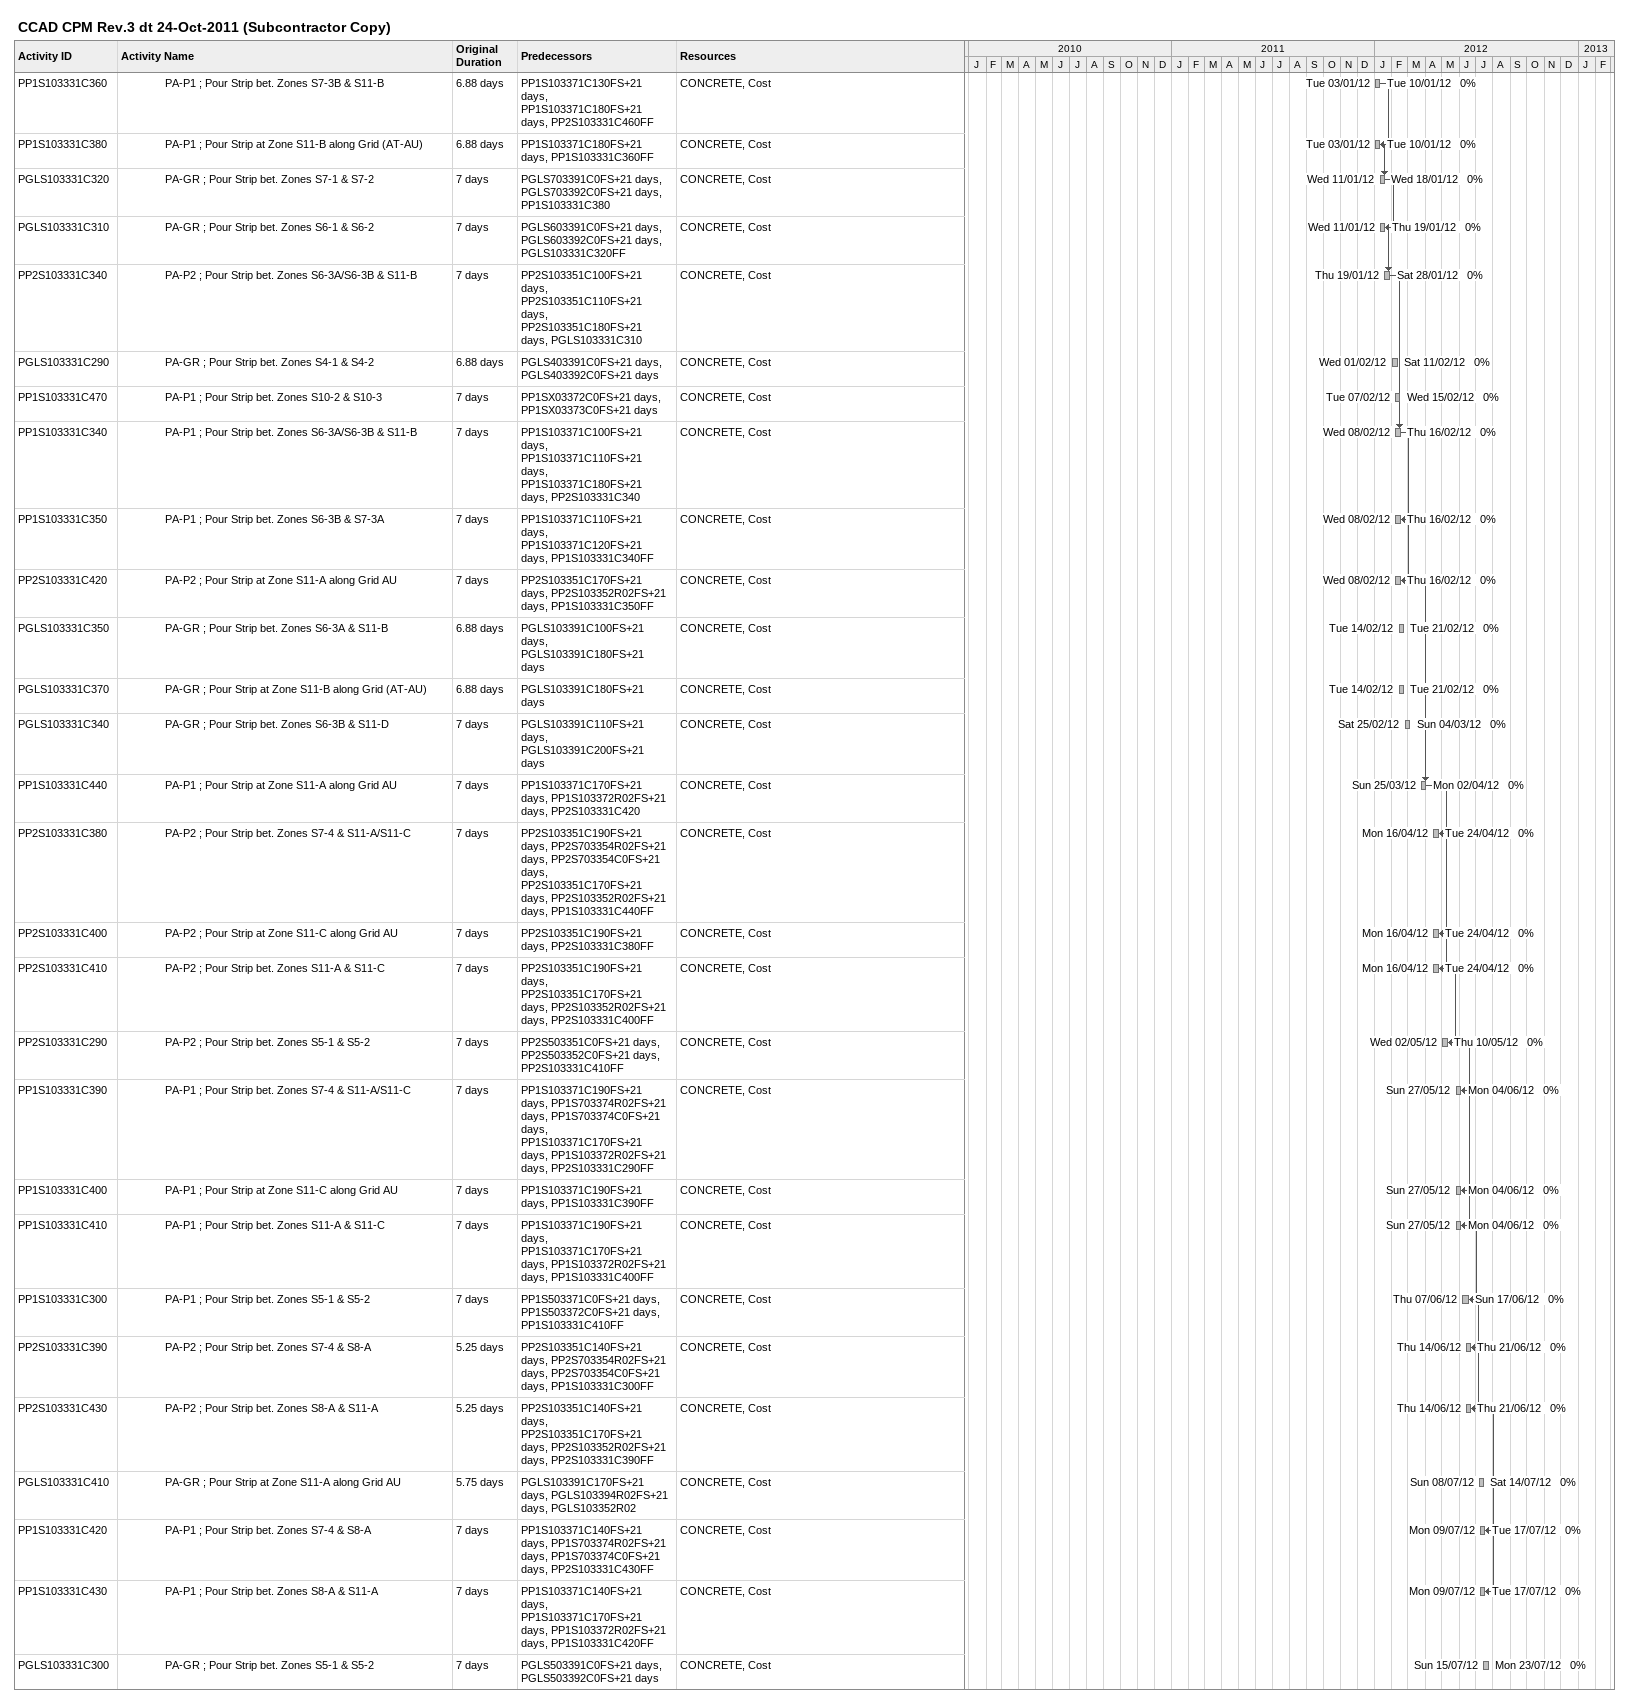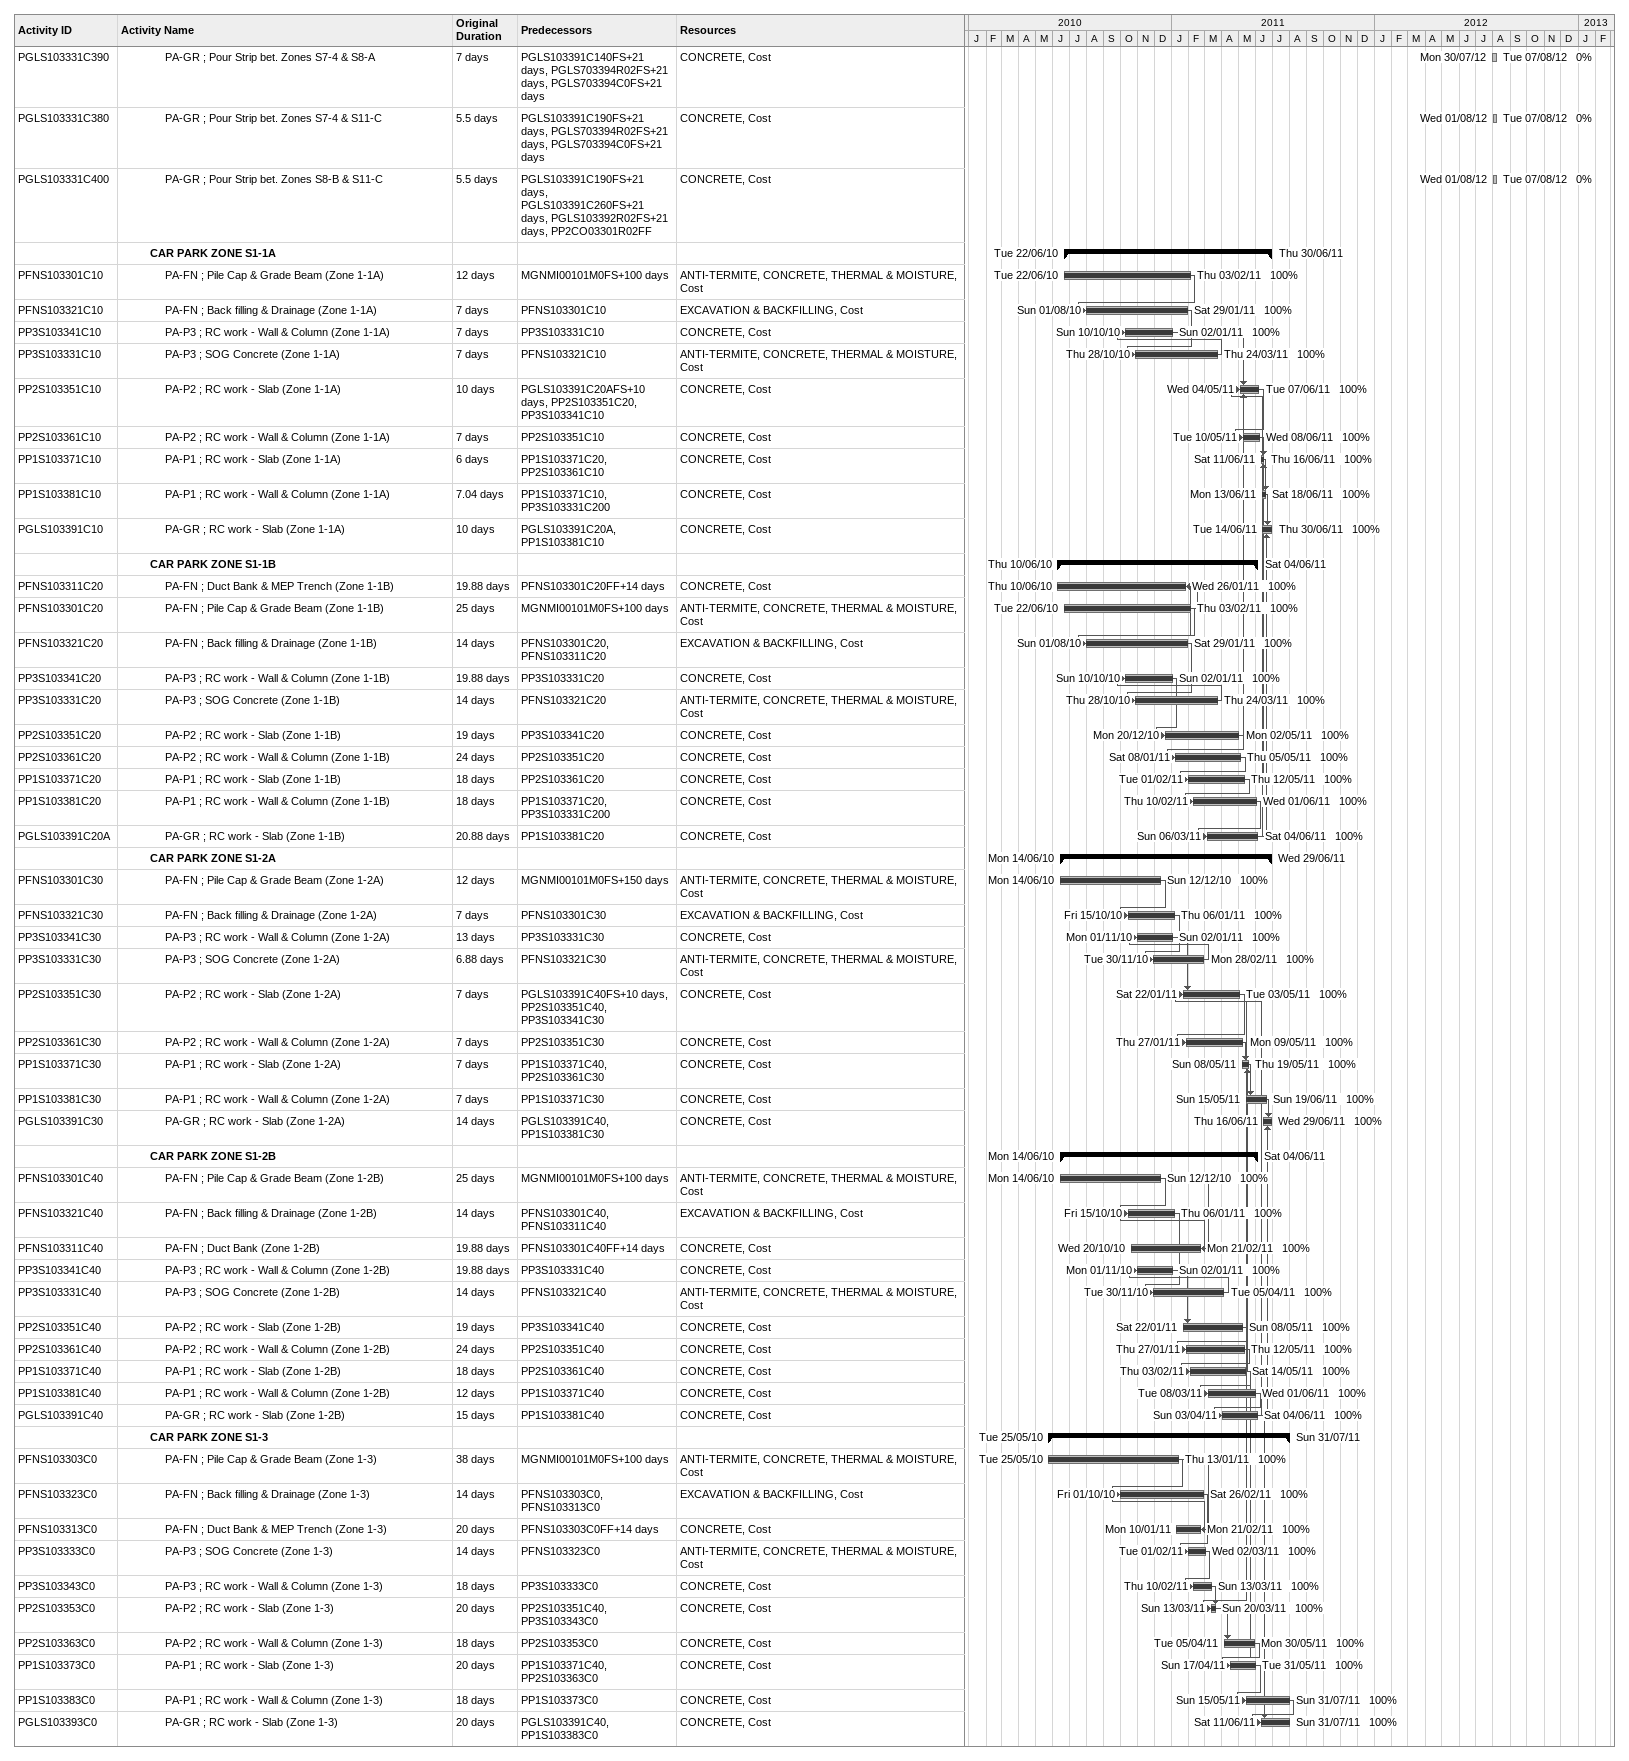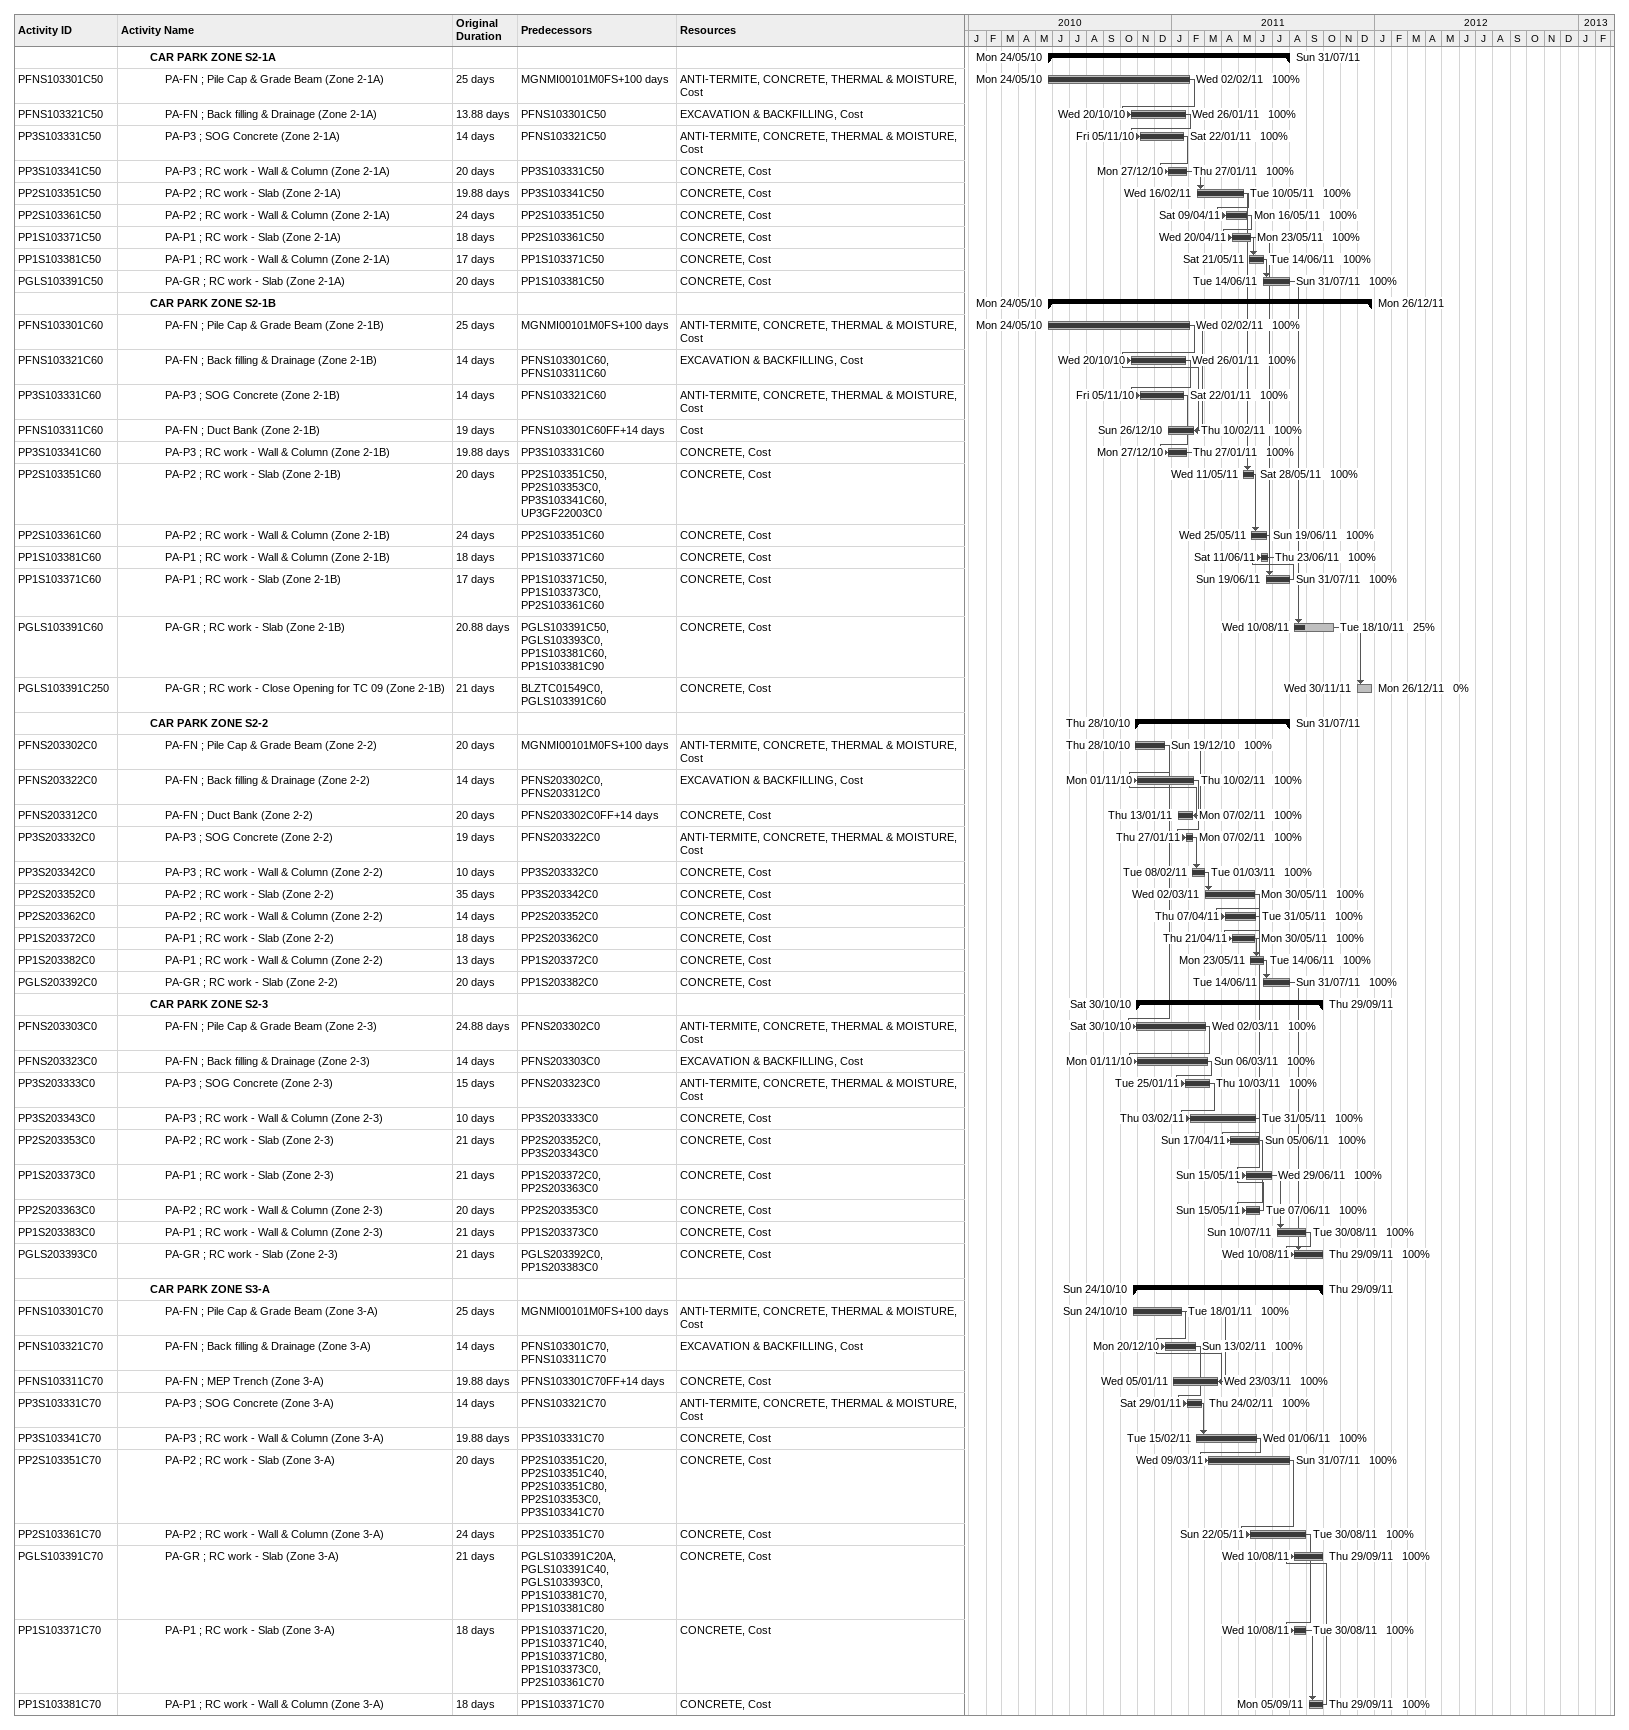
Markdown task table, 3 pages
CCAD CPM Rev.3 dt 24-Oct-2011 (Subcontractor Copy)

| ID | Level | Task | Original duration | Start | Finish | Predecessors | Resources | % complete |
|---|---|---|---|---|---|---|---|---|
| PP1S103331C360 | 4 | PA-P1 ; Pour Strip bet. Zones S7-3B & S11-B | 6.88d | 2012-01-03 | 2012-01-10 | PP1S103371C130FS+21d, PP1S103371C180FS+21d, PP2S103331C460FF | CONCRETE, Cost | 0 |
| PP1S103331C380 | 4 | PA-P1 ; Pour Strip at Zone S11-B along Grid (AT-AU) | 6.88d | 2012-01-03 | 2012-01-10 | PP1S103371C180FS+21d, PP1S103331C360FF | CONCRETE, Cost | 0 |
| PGLS103331C320 | 4 | PA-GR ; Pour Strip bet. Zones S7-1 & S7-2 | 7d | 2012-01-11 | 2012-01-18 | PGLS703391C0FS+21d, PGLS703392C0FS+21d, PP1S103331C380 | CONCRETE, Cost | 0 |
| PGLS103331C310 | 4 | PA-GR ; Pour Strip bet. Zones S6-1 & S6-2 | 7d | 2012-01-11 | 2012-01-19 | PGLS603391C0FS+21d, PGLS603392C0FS+21d, PGLS103331C320FF | CONCRETE, Cost | 0 |
| PP2S103331C340 | 4 | PA-P2 ; Pour Strip bet. Zones S6-3A/S6-3B & S11-B | 7d | 2012-01-19 | 2012-01-28 | PP2S103351C100FS+21d, PP2S103351C110FS+21d, PP2S103351C180FS+21d, PGLS103331C310 | CONCRETE, Cost | 0 |
| PGLS103331C290 | 4 | PA-GR ; Pour Strip bet. Zones S4-1 & S4-2 | 6.88d | 2012-02-01 | 2012-02-11 | PGLS403391C0FS+21d, PGLS403392C0FS+21d | CONCRETE, Cost | 0 |
| PP1S103331C470 | 4 | PA-P1 ; Pour Strip bet. Zones S10-2 & S10-3 | 7d | 2012-02-07 | 2012-02-15 | PP1SX03372C0FS+21d, PP1SX03373C0FS+21d | CONCRETE, Cost | 0 |
| PP1S103331C340 | 4 | PA-P1 ; Pour Strip bet. Zones S6-3A/S6-3B & S11-B | 7d | 2012-02-08 | 2012-02-16 | PP1S103371C100FS+21d, PP1S103371C110FS+21d, PP1S103371C180FS+21d, PP2S103331C340 | CONCRETE, Cost | 0 |
| PP1S103331C350 | 4 | PA-P1 ; Pour Strip bet. Zones S6-3B & S7-3A | 7d | 2012-02-08 | 2012-02-16 | PP1S103371C110FS+21d, PP1S103371C120FS+21d, PP1S103331C340FF | CONCRETE, Cost | 0 |
| PP2S103331C420 | 4 | PA-P2 ; Pour Strip at Zone S11-A along Grid AU | 7d | 2012-02-08 | 2012-02-16 | PP2S103351C170FS+21d, PP2S103352R02FS+21d, PP1S103331C350FF | CONCRETE, Cost | 0 |
| PGLS103331C350 | 4 | PA-GR ; Pour Strip bet. Zones S6-3A & S11-B | 6.88d | 2012-02-14 | 2012-02-21 | PGLS103391C100FS+21d, PGLS103391C180FS+21d | CONCRETE, Cost | 0 |
| PGLS103331C370 | 4 | PA-GR ; Pour Strip at Zone S11-B along Grid (AT-AU) | 6.88d | 2012-02-14 | 2012-02-21 | PGLS103391C180FS+21d | CONCRETE, Cost | 0 |
| PGLS103331C340 | 4 | PA-GR ; Pour Strip bet. Zones S6-3B & S11-D | 7d | 2012-02-25 | 2012-03-04 | PGLS103391C110FS+21d, PGLS103391C200FS+21d | CONCRETE, Cost | 0 |
| PP1S103331C440 | 4 | PA-P1 ; Pour Strip at Zone S11-A along Grid AU | 7d | 2012-03-25 | 2012-04-02 | PP1S103371C170FS+21d, PP1S103372R02FS+21d, PP2S103331C420 | CONCRETE, Cost | 0 |
| PP2S103331C380 | 4 | PA-P2 ; Pour Strip bet. Zones S7-4 & S11-A/S11-C | 7d | 2012-04-16 | 2012-04-24 | PP2S103351C190FS+21d, PP2S703354R02FS+21d, PP2S703354C0FS+21d, PP2S103351C170FS+21d, PP2S103352R02FS+21d, PP1S103331C440FF | CONCRETE, Cost | 0 |
| PP2S103331C400 | 4 | PA-P2 ; Pour Strip at Zone S11-C along Grid AU | 7d | 2012-04-16 | 2012-04-24 | PP2S103351C190FS+21d, PP2S103331C380FF | CONCRETE, Cost | 0 |
| PP2S103331C410 | 4 | PA-P2 ; Pour Strip bet. Zones S11-A & S11-C | 7d | 2012-04-16 | 2012-04-24 | PP2S103351C190FS+21d, PP2S103351C170FS+21d, PP2S103352R02FS+21d, PP2S103331C400FF | CONCRETE, Cost | 0 |
| PP2S103331C290 | 4 | PA-P2 ; Pour Strip bet. Zones S5-1 & S5-2 | 7d | 2012-05-02 | 2012-05-10 | PP2S503351C0FS+21d, PP2S503352C0FS+21d, PP2S103331C410FF | CONCRETE, Cost | 0 |
| PP1S103331C390 | 4 | PA-P1 ; Pour Strip bet. Zones S7-4 & S11-A/S11-C | 7d | 2012-05-27 | 2012-06-04 | PP1S103371C190FS+21d, PP1S703374R02FS+21d, PP1S703374C0FS+21d, PP1S103371C170FS+21d, PP1S103372R02FS+21d, PP2S103331C290FF | CONCRETE, Cost | 0 |
| PP1S103331C400 | 4 | PA-P1 ; Pour Strip at Zone S11-C along Grid AU | 7d | 2012-05-27 | 2012-06-04 | PP1S103371C190FS+21d, PP1S103331C390FF | CONCRETE, Cost | 0 |
| PP1S103331C410 | 4 | PA-P1 ; Pour Strip bet. Zones S11-A & S11-C | 7d | 2012-05-27 | 2012-06-04 | PP1S103371C190FS+21d, PP1S103371C170FS+21d, PP1S103372R02FS+21d, PP1S103331C400FF | CONCRETE, Cost | 0 |
| PP1S103331C300 | 4 | PA-P1 ; Pour Strip bet. Zones S5-1 & S5-2 | 7d | 2012-06-07 | 2012-06-17 | PP1S503371C0FS+21d, PP1S503372C0FS+21d, PP1S103331C410FF | CONCRETE, Cost | 0 |
| PP2S103331C390 | 4 | PA-P2 ; Pour Strip bet. Zones S7-4 & S8-A | 5.25d | 2012-06-14 | 2012-06-21 | PP2S103351C140FS+21d, PP2S703354R02FS+21d, PP2S703354C0FS+21d, PP1S103331C300FF | CONCRETE, Cost | 0 |
| PP2S103331C430 | 4 | PA-P2 ; Pour Strip bet. Zones S8-A & S11-A | 5.25d | 2012-06-14 | 2012-06-21 | PP2S103351C140FS+21d, PP2S103351C170FS+21d, PP2S103352R02FS+21d, PP2S103331C390FF | CONCRETE, Cost | 0 |
| PGLS103331C410 | 4 | PA-GR ; Pour Strip at Zone S11-A along Grid AU | 5.75d | 2012-07-08 | 2012-07-14 | PGLS103391C170FS+21d, PGLS103394R02FS+21d, PGLS103352R02 | CONCRETE, Cost | 0 |
| PP1S103331C420 | 4 | PA-P1 ; Pour Strip bet. Zones S7-4 & S8-A | 7d | 2012-07-09 | 2012-07-17 | PP1S103371C140FS+21d, PP1S703374R02FS+21d, PP1S703374C0FS+21d, PP2S103331C430FF | CONCRETE, Cost | 0 |
| PP1S103331C430 | 4 | PA-P1 ; Pour Strip bet. Zones S8-A & S11-A | 7d | 2012-07-09 | 2012-07-17 | PP1S103371C140FS+21d, PP1S103371C170FS+21d, PP1S103372R02FS+21d, PP1S103331C420FF | CONCRETE, Cost | 0 |
| PGLS103331C300 | 4 | PA-GR ; Pour Strip bet. Zones S5-1 & S5-2 | 7d | 2012-07-15 | 2012-07-23 | PGLS503391C0FS+21d, PGLS503392C0FS+21d | CONCRETE, Cost | 0 |
| PGLS103331C390 | 4 | PA-GR ; Pour Strip bet. Zones S7-4 & S8-A | 7d | 2012-07-30 | 2012-08-07 | PGLS103391C140FS+21d, PGLS703394R02FS+21d, PGLS703394C0FS+21d | CONCRETE, Cost | 0 |
| PGLS103331C380 | 4 | PA-GR ; Pour Strip bet. Zones S7-4 & S11-C | 5.5d | 2012-08-01 | 2012-08-07 | PGLS103391C190FS+21d, PGLS703394R02FS+21d, PGLS703394C0FS+21d | CONCRETE, Cost | 0 |
| PGLS103331C400 | 4 | PA-GR ; Pour Strip bet. Zones S8-B & S11-C | 5.5d | 2012-08-01 | 2012-08-07 | PGLS103391C190FS+21d, PGLS103391C260FS+21d, PGLS103392R02FS+21d, PP2CO03301R02FF | CONCRETE, Cost | 0 |
|  | 3 | **CAR PARK ZONE S1-1A** |  | 2010-06-22 | 2011-06-30 |  |  |  |
| PFNS103301C10 | 4 | PA-FN ; Pile Cap & Grade Beam (Zone 1-1A) | 12d | 2010-06-22 | 2011-02-03 | MGNMI00101M0FS+100d | ANTI-TERMITE, CONCRETE, THERMAL & MOISTURE, Cost | 100 |
| PFNS103321C10 | 4 | PA-FN ; Back filling & Drainage (Zone 1-1A) | 7d | 2010-08-01 | 2011-01-29 | PFNS103301C10 | EXCAVATION & BACKFILLING, Cost | 100 |
| PP3S103341C10 | 4 | PA-P3 ; RC work - Wall & Column (Zone 1-1A) | 7d | 2010-10-10 | 2011-01-02 | PP3S103331C10 | CONCRETE, Cost | 100 |
| PP3S103331C10 | 4 | PA-P3 ; SOG Concrete (Zone 1-1A) | 7d | 2010-10-28 | 2011-03-24 | PFNS103321C10 | ANTI-TERMITE, CONCRETE, THERMAL & MOISTURE, Cost | 100 |
| PP2S103351C10 | 4 | PA-P2 ; RC work - Slab (Zone 1-1A) | 10d | 2011-05-04 | 2011-06-07 | PGLS103391C20AFS+10d, PP2S103351C20, PP3S103341C10 | CONCRETE, Cost | 100 |
| PP2S103361C10 | 4 | PA-P2 ; RC work - Wall & Column (Zone 1-1A) | 7d | 2011-05-10 | 2011-06-08 | PP2S103351C10 | CONCRETE, Cost | 100 |
| PP1S103371C10 | 4 | PA-P1 ; RC work - Slab (Zone 1-1A) | 6d | 2011-06-11 | 2011-06-16 | PP1S103371C20, PP2S103361C10 | CONCRETE, Cost | 100 |
| PP1S103381C10 | 4 | PA-P1 ; RC work - Wall & Column (Zone 1-1A) | 7.04d | 2011-06-13 | 2011-06-18 | PP1S103371C10, PP3S103331C200 | CONCRETE, Cost | 100 |
| PGLS103391C10 | 4 | PA-GR ; RC work - Slab (Zone 1-1A) | 10d | 2011-06-14 | 2011-06-30 | PGLS103391C20A, PP1S103381C10 | CONCRETE, Cost | 100 |
|  | 3 | **CAR PARK ZONE S1-1B** |  | 2010-06-10 | 2011-06-04 |  |  |  |
| PFNS103311C20 | 4 | PA-FN ; Duct Bank & MEP Trench (Zone 1-1B) | 19.88d | 2010-06-10 | 2011-01-26 | PFNS103301C20FF+14d | CONCRETE, Cost | 100 |
| PFNS103301C20 | 4 | PA-FN ; Pile Cap & Grade Beam (Zone 1-1B) | 25d | 2010-06-22 | 2011-02-03 | MGNMI00101M0FS+100d | ANTI-TERMITE, CONCRETE, THERMAL & MOISTURE, Cost | 100 |
| PFNS103321C20 | 4 | PA-FN ; Back filling & Drainage (Zone 1-1B) | 14d | 2010-08-01 | 2011-01-29 | PFNS103301C20, PFNS103311C20 | EXCAVATION & BACKFILLING, Cost | 100 |
| PP3S103341C20 | 4 | PA-P3 ; RC work - Wall & Column (Zone 1-1B) | 19.88d | 2010-10-10 | 2011-01-02 | PP3S103331C20 | CONCRETE, Cost | 100 |
| PP3S103331C20 | 4 | PA-P3 ; SOG Concrete (Zone 1-1B) | 14d | 2010-10-28 | 2011-03-24 | PFNS103321C20 | ANTI-TERMITE, CONCRETE, THERMAL & MOISTURE, Cost | 100 |
| PP2S103351C20 | 4 | PA-P2 ; RC work - Slab (Zone 1-1B) | 19d | 2010-12-20 | 2011-05-02 | PP3S103341C20 | CONCRETE, Cost | 100 |
| PP2S103361C20 | 4 | PA-P2 ; RC work - Wall & Column (Zone 1-1B) | 24d | 2011-01-08 | 2011-05-05 | PP2S103351C20 | CONCRETE, Cost | 100 |
| PP1S103371C20 | 4 | PA-P1 ; RC work - Slab (Zone 1-1B) | 18d | 2011-02-01 | 2011-05-12 | PP2S103361C20 | CONCRETE, Cost | 100 |
| PP1S103381C20 | 4 | PA-P1 ; RC work - Wall & Column (Zone 1-1B) | 18d | 2011-02-10 | 2011-06-01 | PP1S103371C20, PP3S103331C200 | CONCRETE, Cost | 100 |
| PGLS103391C20A | 4 | PA-GR ; RC work - Slab (Zone 1-1B) | 20.88d | 2011-03-06 | 2011-06-04 | PP1S103381C20 | CONCRETE, Cost | 100 |
|  | 3 | **CAR PARK ZONE S1-2A** |  | 2010-06-14 | 2011-06-29 |  |  |  |
| PFNS103301C30 | 4 | PA-FN ; Pile Cap & Grade Beam (Zone 1-2A) | 12d | 2010-06-14 | 2010-12-12 | MGNMI00101M0FS+150d | ANTI-TERMITE, CONCRETE, THERMAL & MOISTURE, Cost | 100 |
| PFNS103321C30 | 4 | PA-FN ; Back filling & Drainage (Zone 1-2A) | 7d | 2010-10-15 | 2011-01-06 | PFNS103301C30 | EXCAVATION & BACKFILLING, Cost | 100 |
| PP3S103341C30 | 4 | PA-P3 ; RC work - Wall & Column (Zone 1-2A) | 13d | 2010-11-01 | 2011-01-02 | PP3S103331C30 | CONCRETE, Cost | 100 |
| PP3S103331C30 | 4 | PA-P3 ; SOG Concrete (Zone 1-2A) | 6.88d | 2010-11-30 | 2011-02-28 | PFNS103321C30 | ANTI-TERMITE, CONCRETE, THERMAL & MOISTURE, Cost | 100 |
| PP2S103351C30 | 4 | PA-P2 ; RC work - Slab (Zone 1-2A) | 7d | 2011-01-22 | 2011-05-03 | PGLS103391C40FS+10d, PP2S103351C40, PP3S103341C30 | CONCRETE, Cost | 100 |
| PP2S103361C30 | 4 | PA-P2 ; RC work - Wall & Column (Zone 1-2A) | 7d | 2011-01-27 | 2011-05-09 | PP2S103351C30 | CONCRETE, Cost | 100 |
| PP1S103371C30 | 4 | PA-P1 ; RC work - Slab (Zone 1-2A) | 7d | 2011-05-08 | 2011-05-19 | PP1S103371C40, PP2S103361C30 | CONCRETE, Cost | 100 |
| PP1S103381C30 | 4 | PA-P1 ; RC work - Wall & Column (Zone 1-2A) | 7d | 2011-05-15 | 2011-06-19 | PP1S103371C30 | CONCRETE, Cost | 100 |
| PGLS103391C30 | 4 | PA-GR ; RC work - Slab (Zone 1-2A) | 14d | 2011-06-16 | 2011-06-29 | PGLS103391C40, PP1S103381C30 | CONCRETE, Cost | 100 |
|  | 3 | **CAR PARK ZONE S1-2B** |  | 2010-06-14 | 2011-06-04 |  |  |  |
| PFNS103301C40 | 4 | PA-FN ; Pile Cap & Grade Beam (Zone 1-2B) | 25d | 2010-06-14 | 2010-12-12 | MGNMI00101M0FS+100d | ANTI-TERMITE, CONCRETE, THERMAL & MOISTURE, Cost | 100 |
| PFNS103321C40 | 4 | PA-FN ; Back filling & Drainage (Zone 1-2B) | 14d | 2010-10-15 | 2011-01-06 | PFNS103301C40, PFNS103311C40 | EXCAVATION & BACKFILLING, Cost | 100 |
| PFNS103311C40 | 4 | PA-FN ; Duct Bank (Zone 1-2B) | 19.88d | 2010-10-20 | 2011-02-21 | PFNS103301C40FF+14d | CONCRETE, Cost | 100 |
| PP3S103341C40 | 4 | PA-P3 ; RC work - Wall & Column (Zone 1-2B) | 19.88d | 2010-11-01 | 2011-01-02 | PP3S103331C40 | CONCRETE, Cost | 100 |
| PP3S103331C40 | 4 | PA-P3 ; SOG Concrete (Zone 1-2B) | 14d | 2010-11-30 | 2011-04-05 | PFNS103321C40 | ANTI-TERMITE, CONCRETE, THERMAL & MOISTURE, Cost | 100 |
| PP2S103351C40 | 4 | PA-P2 ; RC work - Slab (Zone 1-2B) | 19d | 2011-01-22 | 2011-05-08 | PP3S103341C40 | CONCRETE, Cost | 100 |
| PP2S103361C40 | 4 | PA-P2 ; RC work - Wall & Column (Zone 1-2B) | 24d | 2011-01-27 | 2011-05-12 | PP2S103351C40 | CONCRETE, Cost | 100 |
| PP1S103371C40 | 4 | PA-P1 ; RC work - Slab (Zone 1-2B) | 18d | 2011-02-03 | 2011-05-14 | PP2S103361C40 | CONCRETE, Cost | 100 |
| PP1S103381C40 | 4 | PA-P1 ; RC work - Wall & Column (Zone 1-2B) | 12d | 2011-03-08 | 2011-06-01 | PP1S103371C40 | CONCRETE, Cost | 100 |
| PGLS103391C40 | 4 | PA-GR ; RC work - Slab (Zone 1-2B) | 15d | 2011-04-03 | 2011-06-04 | PP1S103381C40 | CONCRETE, Cost | 100 |
|  | 3 | **CAR PARK ZONE S1-3** |  | 2010-05-25 | 2011-07-31 |  |  |  |
| PFNS103303C0 | 4 | PA-FN ; Pile Cap & Grade Beam (Zone 1-3) | 38d | 2010-05-25 | 2011-01-13 | MGNMI00101M0FS+100d | ANTI-TERMITE, CONCRETE, THERMAL & MOISTURE, Cost | 100 |
| PFNS103323C0 | 4 | PA-FN ; Back filling & Drainage (Zone 1-3) | 14d | 2010-10-01 | 2011-02-26 | PFNS103303C0, PFNS103313C0 | EXCAVATION & BACKFILLING, Cost | 100 |
| PFNS103313C0 | 4 | PA-FN ; Duct Bank & MEP Trench (Zone 1-3) | 20d | 2011-01-10 | 2011-02-21 | PFNS103303C0FF+14d | CONCRETE, Cost | 100 |
| PP3S103333C0 | 4 | PA-P3 ; SOG Concrete (Zone 1-3) | 14d | 2011-02-01 | 2011-03-02 | PFNS103323C0 | ANTI-TERMITE, CONCRETE, THERMAL & MOISTURE, Cost | 100 |
| PP3S103343C0 | 4 | PA-P3 ; RC work - Wall & Column (Zone 1-3) | 18d | 2011-02-10 | 2011-03-13 | PP3S103333C0 | CONCRETE, Cost | 100 |
| PP2S103353C0 | 4 | PA-P2 ; RC work - Slab (Zone 1-3) | 20d | 2011-03-13 | 2011-03-20 | PP2S103351C40, PP3S103343C0 | CONCRETE, Cost | 100 |
| PP2S103363C0 | 4 | PA-P2 ; RC work - Wall & Column (Zone 1-3) | 18d | 2011-04-05 | 2011-05-30 | PP2S103353C0 | CONCRETE, Cost | 100 |
| PP1S103373C0 | 4 | PA-P1 ; RC work - Slab (Zone 1-3) | 20d | 2011-04-17 | 2011-05-31 | PP1S103371C40, PP2S103363C0 | CONCRETE, Cost | 100 |
| PP1S103383C0 | 4 | PA-P1 ; RC work - Wall & Column (Zone 1-3) | 18d | 2011-05-15 | 2011-07-31 | PP1S103373C0 | CONCRETE, Cost | 100 |
| PGLS103393C0 | 4 | PA-GR ; RC work - Slab (Zone 1-3) | 20d | 2011-06-11 | 2011-07-31 | PGLS103391C40, PP1S103383C0 | CONCRETE, Cost | 100 |
|  | 3 | **CAR PARK ZONE S2-1A** |  | 2010-05-24 | 2011-07-31 |  |  |  |
| PFNS103301C50 | 4 | PA-FN ; Pile Cap & Grade Beam (Zone 2-1A) | 25d | 2010-05-24 | 2011-02-02 | MGNMI00101M0FS+100d | ANTI-TERMITE, CONCRETE, THERMAL & MOISTURE, Cost | 100 |
| PFNS103321C50 | 4 | PA-FN ; Back filling & Drainage (Zone 2-1A) | 13.88d | 2010-10-20 | 2011-01-26 | PFNS103301C50 | EXCAVATION & BACKFILLING, Cost | 100 |
| PP3S103331C50 | 4 | PA-P3 ; SOG Concrete (Zone 2-1A) | 14d | 2010-11-05 | 2011-01-22 | PFNS103321C50 | ANTI-TERMITE, CONCRETE, THERMAL & MOISTURE, Cost | 100 |
| PP3S103341C50 | 4 | PA-P3 ; RC work - Wall & Column (Zone 2-1A) | 20d | 2010-12-27 | 2011-01-27 | PP3S103331C50 | CONCRETE, Cost | 100 |
| PP2S103351C50 | 4 | PA-P2 ; RC work - Slab (Zone 2-1A) | 19.88d | 2011-02-16 | 2011-05-10 | PP3S103341C50 | CONCRETE, Cost | 100 |
| PP2S103361C50 | 4 | PA-P2 ; RC work - Wall & Column (Zone 2-1A) | 24d | 2011-04-09 | 2011-05-16 | PP2S103351C50 | CONCRETE, Cost | 100 |
| PP1S103371C50 | 4 | PA-P1 ; RC work - Slab (Zone 2-1A) | 18d | 2011-04-20 | 2011-05-23 | PP2S103361C50 | CONCRETE, Cost | 100 |
| PP1S103381C50 | 4 | PA-P1 ; RC work - Wall & Column (Zone 2-1A) | 17d | 2011-05-21 | 2011-06-14 | PP1S103371C50 | CONCRETE, Cost | 100 |
| PGLS103391C50 | 4 | PA-GR ; RC work - Slab (Zone 2-1A) | 20d | 2011-06-14 | 2011-07-31 | PP1S103381C50 | CONCRETE, Cost | 100 |
|  | 3 | **CAR PARK ZONE S2-1B** |  | 2010-05-24 | 2011-12-26 |  |  |  |
| PFNS103301C60 | 4 | PA-FN ; Pile Cap & Grade Beam (Zone 2-1B) | 25d | 2010-05-24 | 2011-02-02 | MGNMI00101M0FS+100d | ANTI-TERMITE, CONCRETE, THERMAL & MOISTURE, Cost | 100 |
| PFNS103321C60 | 4 | PA-FN ; Back filling & Drainage (Zone 2-1B) | 14d | 2010-10-20 | 2011-01-26 | PFNS103301C60, PFNS103311C60 | EXCAVATION & BACKFILLING, Cost | 100 |
| PP3S103331C60 | 4 | PA-P3 ; SOG Concrete (Zone 2-1B) | 14d | 2010-11-05 | 2011-01-22 | PFNS103321C60 | ANTI-TERMITE, CONCRETE, THERMAL & MOISTURE, Cost | 100 |
| PFNS103311C60 | 4 | PA-FN ; Duct Bank (Zone 2-1B) | 19d | 2010-12-26 | 2011-02-10 | PFNS103301C60FF+14d | Cost | 100 |
| PP3S103341C60 | 4 | PA-P3 ; RC work - Wall & Column (Zone 2-1B) | 19.88d | 2010-12-27 | 2011-01-27 | PP3S103331C60 | CONCRETE, Cost | 100 |
| PP2S103351C60 | 4 | PA-P2 ; RC work - Slab (Zone 2-1B) | 20d | 2011-05-11 | 2011-05-28 | PP2S103351C50, PP2S103353C0, PP3S103341C60, UP3GF22003C0 | CONCRETE, Cost | 100 |
| PP2S103361C60 | 4 | PA-P2 ; RC work - Wall & Column (Zone 2-1B) | 24d | 2011-05-25 | 2011-06-19 | PP2S103351C60 | CONCRETE, Cost | 100 |
| PP1S103381C60 | 4 | PA-P1 ; RC work - Wall & Column (Zone 2-1B) | 18d | 2011-06-11 | 2011-06-23 | PP1S103371C60 | CONCRETE, Cost | 100 |
| PP1S103371C60 | 4 | PA-P1 ; RC work - Slab (Zone 2-1B) | 17d | 2011-06-19 | 2011-07-31 | PP1S103371C50, PP1S103373C0, PP2S103361C60 | CONCRETE, Cost | 100 |
| PGLS103391C60 | 4 | PA-GR ; RC work - Slab (Zone 2-1B) | 20.88d | 2011-08-10 | 2011-10-18 | PGLS103391C50, PGLS103393C0, PP1S103381C60, PP1S103381C90 | CONCRETE, Cost | 25 |
| PGLS103391C250 | 4 | PA-GR ; RC work - Close Opening for TC 09 (Zone 2-1B) | 21d | 2011-11-30 | 2011-12-26 | BLZTC01549C0, PGLS103391C60 | CONCRETE, Cost | 0 |
|  | 3 | **CAR PARK ZONE S2-2** |  | 2010-10-28 | 2011-07-31 |  |  |  |
| PFNS203302C0 | 4 | PA-FN ; Pile Cap & Grade Beam (Zone 2-2) | 20d | 2010-10-28 | 2010-12-19 | MGNMI00101M0FS+100d | ANTI-TERMITE, CONCRETE, THERMAL & MOISTURE, Cost | 100 |
| PFNS203322C0 | 4 | PA-FN ; Back filling & Drainage (Zone 2-2) | 14d | 2010-11-01 | 2011-02-10 | PFNS203302C0, PFNS203312C0 | EXCAVATION & BACKFILLING, Cost | 100 |
| PFNS203312C0 | 4 | PA-FN ; Duct Bank (Zone 2-2) | 20d | 2011-01-13 | 2011-02-07 | PFNS203302C0FF+14d | CONCRETE, Cost | 100 |
| PP3S203332C0 | 4 | PA-P3 ; SOG Concrete (Zone 2-2) | 19d | 2011-01-27 | 2011-02-07 | PFNS203322C0 | ANTI-TERMITE, CONCRETE, THERMAL & MOISTURE, Cost | 100 |
| PP3S203342C0 | 4 | PA-P3 ; RC work - Wall & Column (Zone 2-2) | 10d | 2011-02-08 | 2011-03-01 | PP3S203332C0 | CONCRETE, Cost | 100 |
| PP2S203352C0 | 4 | PA-P2 ; RC work - Slab (Zone 2-2) | 35d | 2011-03-02 | 2011-05-30 | PP3S203342C0 | CONCRETE, Cost | 100 |
| PP2S203362C0 | 4 | PA-P2 ; RC work - Wall & Column (Zone 2-2) | 14d | 2011-04-07 | 2011-05-31 | PP2S203352C0 | CONCRETE, Cost | 100 |
| PP1S203372C0 | 4 | PA-P1 ; RC work - Slab (Zone 2-2) | 18d | 2011-04-21 | 2011-05-30 | PP2S203362C0 | CONCRETE, Cost | 100 |
| PP1S203382C0 | 4 | PA-P1 ; RC work - Wall & Column (Zone 2-2) | 13d | 2011-05-23 | 2011-06-14 | PP1S203372C0 | CONCRETE, Cost | 100 |
| PGLS203392C0 | 4 | PA-GR ; RC work - Slab (Zone 2-2) | 20d | 2011-06-14 | 2011-07-31 | PP1S203382C0 | CONCRETE, Cost | 100 |
|  | 3 | **CAR PARK ZONE S2-3** |  | 2010-10-30 | 2011-09-29 |  |  |  |
| PFNS203303C0 | 4 | PA-FN ; Pile Cap & Grade Beam (Zone 2-3) | 24.88d | 2010-10-30 | 2011-03-02 | PFNS203302C0 | ANTI-TERMITE, CONCRETE, THERMAL & MOISTURE, Cost | 100 |
| PFNS203323C0 | 4 | PA-FN ; Back filling & Drainage (Zone 2-3) | 14d | 2010-11-01 | 2011-03-06 | PFNS203303C0 | EXCAVATION & BACKFILLING, Cost | 100 |
| PP3S203333C0 | 4 | PA-P3 ; SOG Concrete (Zone 2-3) | 15d | 2011-01-25 | 2011-03-10 | PFNS203323C0 | ANTI-TERMITE, CONCRETE, THERMAL & MOISTURE, Cost | 100 |
| PP3S203343C0 | 4 | PA-P3 ; RC work - Wall & Column (Zone 2-3) | 10d | 2011-02-03 | 2011-05-31 | PP3S203333C0 | CONCRETE, Cost | 100 |
| PP2S203353C0 | 4 | PA-P2 ; RC work - Slab (Zone 2-3) | 21d | 2011-04-17 | 2011-06-05 | PP2S203352C0, PP3S203343C0 | CONCRETE, Cost | 100 |
| PP1S203373C0 | 4 | PA-P1 ; RC work - Slab (Zone 2-3) | 21d | 2011-05-15 | 2011-06-29 | PP1S203372C0, PP2S203363C0 | CONCRETE, Cost | 100 |
| PP2S203363C0 | 4 | PA-P2 ; RC work - Wall & Column (Zone 2-3) | 20d | 2011-05-15 | 2011-06-07 | PP2S203353C0 | CONCRETE, Cost | 100 |
| PP1S203383C0 | 4 | PA-P1 ; RC work - Wall & Column (Zone 2-3) | 21d | 2011-07-10 | 2011-08-30 | PP1S203373C0 | CONCRETE, Cost | 100 |
| PGLS203393C0 | 4 | PA-GR ; RC work - Slab (Zone 2-3) | 21d | 2011-08-10 | 2011-09-29 | PGLS203392C0, PP1S203383C0 | CONCRETE, Cost | 100 |
|  | 3 | **CAR PARK ZONE S3-A** |  | 2010-10-24 | 2011-09-29 |  |  |  |
| PFNS103301C70 | 4 | PA-FN ; Pile Cap & Grade Beam (Zone 3-A) | 25d | 2010-10-24 | 2011-01-18 | MGNMI00101M0FS+100d | ANTI-TERMITE, CONCRETE, THERMAL & MOISTURE, Cost | 100 |
| PFNS103321C70 | 4 | PA-FN ; Back filling & Drainage (Zone 3-A) | 14d | 2010-12-20 | 2011-02-13 | PFNS103301C70, PFNS103311C70 | EXCAVATION & BACKFILLING, Cost | 100 |
| PFNS103311C70 | 4 | PA-FN ; MEP Trench (Zone 3-A) | 19.88d | 2011-01-05 | 2011-03-23 | PFNS103301C70FF+14d | CONCRETE, Cost | 100 |
| PP3S103331C70 | 4 | PA-P3 ; SOG Concrete (Zone 3-A) | 14d | 2011-01-29 | 2011-02-24 | PFNS103321C70 | ANTI-TERMITE, CONCRETE, THERMAL & MOISTURE, Cost | 100 |
| PP3S103341C70 | 4 | PA-P3 ; RC work - Wall & Column (Zone 3-A) | 19.88d | 2011-02-15 | 2011-06-01 | PP3S103331C70 | CONCRETE, Cost | 100 |
| PP2S103351C70 | 4 | PA-P2 ; RC work - Slab (Zone 3-A) | 20d | 2011-03-09 | 2011-07-31 | PP2S103351C20, PP2S103351C40, PP2S103351C80, PP2S103353C0, PP3S103341C70 | CONCRETE, Cost | 100 |
| PP2S103361C70 | 4 | PA-P2 ; RC work - Wall & Column (Zone 3-A) | 24d | 2011-05-22 | 2011-08-30 | PP2S103351C70 | CONCRETE, Cost | 100 |
| PGLS103391C70 | 4 | PA-GR ; RC work - Slab (Zone 3-A) | 21d | 2011-08-10 | 2011-09-29 | PGLS103391C20A, PGLS103391C40, PGLS103393C0, PP1S103381C70, PP1S103381C80 | CONCRETE, Cost | 100 |
| PP1S103371C70 | 4 | PA-P1 ; RC work - Slab (Zone 3-A) | 18d | 2011-08-10 | 2011-08-30 | PP1S103371C20, PP1S103371C40, PP1S103371C80, PP1S103373C0, PP2S103361C70 | CONCRETE, Cost | 100 |
| PP1S103381C70 | 4 | PA-P1 ; RC work - Wall & Column (Zone 3-A) | 18d | 2011-09-05 | 2011-09-29 | PP1S103371C70 | CONCRETE, Cost | 100 |
